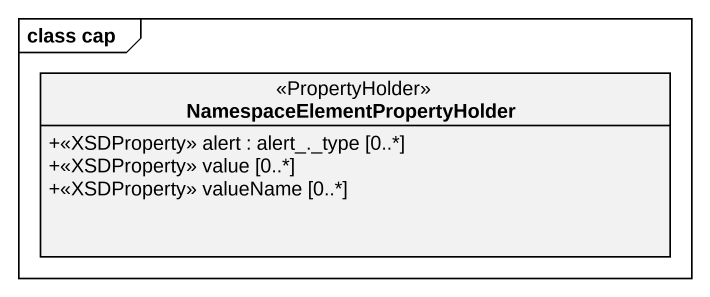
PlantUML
@startuml
mainframe class cap
hide circle
hide empty members
skinparam classAttributeIconSize 0
class "NamespaceElementPropertyHolder" as NamespaceElementPropertyHold <<PropertyHolder>> {
  +<<XSDProperty>> alert : alert_._type [0..*]
  +<<XSDProperty>> value [0..*]
  +<<XSDProperty>> valueName [0..*]
}
@enduml
